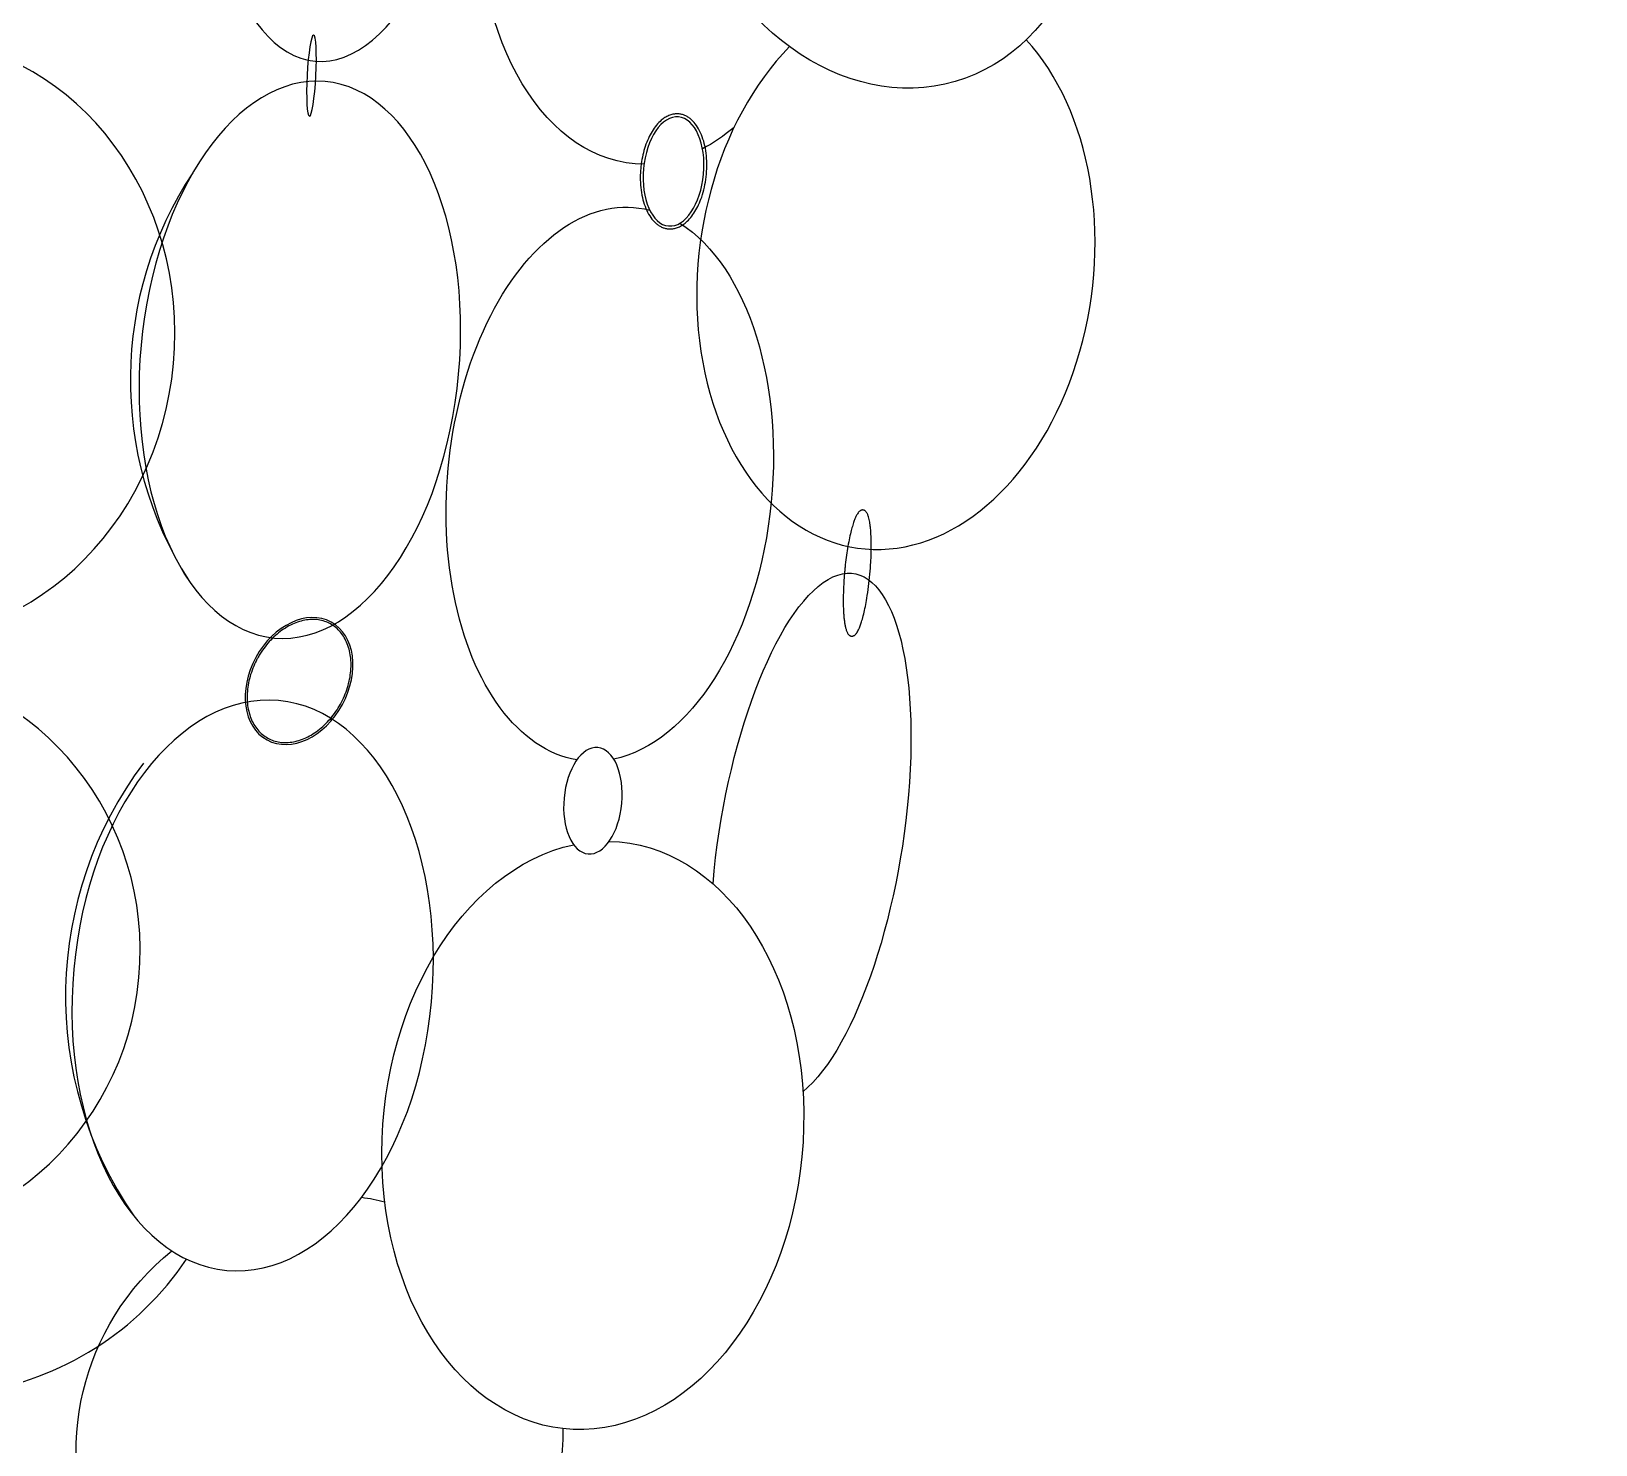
# Model space of a CAD drawing. Header units: millimetres. Extents: x 4532 to 35436, y 20123 to 38427.
# Drawn here: x 16377.3 to 16480.5, y 35974.7 to 36067.9 of the extents above; entities that cross this region are included whole.
import ezdxf

# ---------------------------------------------------------------- set-up
doc = ezdxf.new("R2010")
doc.units = ezdxf.units.MM
doc.set_wipeout_variables(frame=1)

# ---------------------------------------------------------------- blocks, each defined once
blk = doc.blocks.new('A$C7CFE5BBD')
blk.add_wipeout([(4182.751528438039, 1.523644169765248e-05), (4167.751528437907, 1.523074388387613e-05), (4167.503203957102, 73.85266127727925), (4166.024870655982, 109.66012967268136), (4163.425777644698, 148.36713218013358), (4158.66737842199, 197.08545359750008), (4151.82836986403, 248.5156355817096), (4145.3076082344405, 287.9360508238897), (4138.934105538954, 321.1782782497868), (4132.751528428565, 350.00001527849713), (3642.751528447456, 350.0000152784968), (3638.7977803884223, 331.9027913998142), (3633.75394809542, 307.01033631563166), (3626.1538539093094, 264.31444394893606), (3620.0329742343697, 222.89344209497756), (3614.5787102070485, 176.06729707833188), (3609.687048926664, 113.45673236062271), (3607.7783327039656, 65.31102371389795), (3607.443998574758, 43.80642056268357), (3607.7515284381143, 1.523074388387613e-05), (3592.7515284380397, 1.523644169765248e-05), (3592.7515284380397, 375.00001523644175), (3612.751528438039, 375.00001523644175), (3612.751528438039, 400.00001523644164), (3763.044756494438, 399.99984869588377), (3763.044756494438, 411.85431396589127), (3795.1534450224467, 411.85431396589127), (3795.1534450224467, 475.97759140062124), (3793.164017170201, 480.75655442435595), (3792.6202208849536, 484.48075355769447), (3793.285365491665, 491.54627122885086), (3794.589893263127, 495.48269226921195), (3795.1534450224467, 496.7057929503169), (3795.1534450224467, 503.5538717592957), (3792.0797652650467, 505.7395351661231), (3788.492108748446, 511.2121060971066), (3786.875924903337, 515.8078156915586), (3786.699758172462, 523.516578146628), (3790.6008562097077, 532.358988658562), (3795.1534450224467, 535.8429681176203), (3795.1534450224467, 538.922716703212), (3786.541265968376, 544.398595050776), (3785.319113158621, 540.4240900423326), (3785.1011370492533, 537.0634597347679), (3784.0945091999115, 538.0169853438625), (3781.796377413505, 540.6352514239537), (3779.163004674398, 536.4505053540734), (3776.1690709475597, 533.986839396916), (3772.1561365726698, 532.8317081579708), (3768.8702389673244, 533.3691933219786), (3764.861321456791, 536.0038345842313), (3762.067920737924, 539.8051976879582), (3759.9051925029266, 545.8296892355631), (3759.393791518885, 552.1000437706604), (3760.0352522883386, 556.7898261248115), (3761.9024379331217, 561.7667015208052), (3766.746558171026, 567.0481857923354), (3770.8392247075662, 568.2898264540404), (3770.865899602168, 571.2378597428647), (3766.8335399000525, 572.0727106080255), (3763.1380075052, 574.6761225710247), (3761.2420975629507, 577.5783250113822), (3760.494549680786, 580.0627864648145), (3760.362146865363, 582.5149784698891), (3761.6998458976173, 587.053926084121), (3758.633052335117, 586.4216682086117), (3756.491628875914, 587.1771601618195), (3754.814818238978, 588.9322919032954), (3753.333925626053, 585.2886357097523), (3751.692846217962, 582.986988850549), (3749.6705301072425, 581.5698803451655), (3746.9630060495415, 581.5114424267405), (3744.308717695459, 583.4679350176987), (3741.808299937967, 587.9977443898758), (3740.4176174705694, 593.6035224946769), (3740.113425217791, 601.0180831861854), (3741.737017377648, 606.2316929372761), (3744.0209143635984, 613.3032430790926), (3741.3500488310665, 615.4215810682575), (3737.9916596386593, 612.1707461898908), (3734.370524147195, 611.1379215271305), (3733.7208699198313, 610.1640934608025), (3730.3670263798062, 609.9879703679657), (3726.6729744786667, 611.3973567390775), (3723.548708184887, 614.6489021476199), (3721.438600754933, 619.935012565957), (3720.9810844973294, 623.8470796071286), (3722.1525705059025, 631.939012893561), (3725.260602061314, 638.2892969932649), (3726.001035221626, 639.2784823834448), (3724.939052559629, 641.390854866634), (3723.9380484294315, 649.0456646908107), (3724.3937962720306, 655.3225836307478), (3725.3540195254695, 660.4013684340088), (3727.734064707731, 667.4456324702336), (3729.5140600925884, 670.5861728816595), (3730.887208713015, 672.1515295629225), (3732.745658886398, 673.1282006850271), (3732.7510438254885, 673.4488653423108), (3728.421786861064, 674.7251759879772), (3726.101435136075, 676.6300494371586), (3723.715680822104, 680.1839833776622), (3722.2232706824598, 684.7479662030636), (3721.834818631726, 689.9897342370513), (3722.5210555542512, 694.7128354944199), (3724.220716291423, 699.2140205365998), (3726.1582612283437, 702.1702269119086), (3729.231082139208, 704.9372112655186), (3732.245978961212, 706.2308813454293), (3734.8764998200604, 706.4359947303329), (3737.759956997716, 705.6735501158895), (3739.487649554413, 704.565795276414), (3742.593639401795, 708.2733909965656), (3747.600396112856, 711.1488636335208), (3744.030561007974, 711.1930202305929), (3740.972072688803, 713.2709044869558), (3738.6269424062543, 717.9325005907161), (3737.9692426558445, 721.384073760469), (3737.935240605599, 727.4598629446722), (3739.0098631542196, 733.7830165020283), (3739.825134214947, 736.623557185004), (3740.6406485463267, 738.9194382160216), (3743.7068375203835, 745.1839989045121), (3746.981909873312, 749.6193262689181), (3752.3493750897715, 753.6932787877664), (3754.5421626063785, 754.3206714560628), (3754.5421626063785, 759.2016671529897), (3750.2696687336174, 759.2016671529897), (3750.2696687336174, 767.9957310895594), (3779.9151490145855, 767.9957310895594), (3777.9508069069075, 768.6707334782969), (3774.6059346685133, 771.0954664289801), (3771.699810175953, 775.4970263801521), (3770.2483426502326, 780.2919575115476), (3769.868329032867, 784.7389843017492), (3771.4717168648094, 793.8018721185598), (3774.0740941199388, 798.9858135885964), (3777.438730190137, 802.8217629746838), (3781.410473403172, 805.2485133427455), (3783.403860856628, 805.8207241910912), (3783.403860856628, 810.2306161132916), (3776.4144350064207, 810.2306161132916), (3776.4144350064207, 819.0246800498618), (3796.2856588335208, 819.024680049852), (3795.5113542793183, 822.1709913984461), (3795.11663846147, 827.41925396721), (3795.564638831142, 834.2163422088273), (3796.293779297145, 838.5728090144086), (3798.031551131801, 845.0754825797368), (3800.501762800981, 850.9466143463543), (3802.5613921717627, 854.1612342278012), (3804.3786524683474, 855.9819348301947), (3806.5795247511755, 856.8952993926392), (3807.7247804789113, 861.1196354558969), (3801.2148807778476, 861.1196354558969), (3801.2148807778476, 869.9136993924664), (3963.4832611294446, 869.9136993924664), (3963.4832611294446, 861.1196354558969), (3962.711615020679, 854.62151672173), (3963.8625972728546, 854.3889583888177), (3964.897263831566, 854.0166145915581), (3965.9815839023076, 853.4570232116736), (3967.7706952770313, 852.1261352827652), (3969.344778354639, 850.4661679235049), (3971.792394470369, 846.560283877349), (3973.220273067106, 842.7981411803215), (3974.1101653280025, 833.041096950013), (3972.6351407257944, 827.4593121204797), (3969.409685722628, 823.3018895129511), (3969.409685722628, 819.0246800498618), (3990.6120447026665, 819.0246800498618), (3990.6120447026665, 810.2306161132916), (3992.2656665666004, 803.8201335636423), (3994.4809230870196, 797.7788330249263), (3996.241596875783, 788.2062365027306), (3996.71667114116, 779.6846766881134), (3995.3763584828016, 767.9957310895783), (4025.3421931244416, 767.9957310895594), (4025.3421931244416, 759.2016671529897), (4024.3667442615924, 749.2331503476195), (4028.208209631558, 746.7020162194884), (4030.55245109687, 741.6170480539193), (4031.6838599470193, 733.9291085753376), (4031.3739513939295, 726.7548690945038), (4030.3566117979617, 721.1750247512774), (4028.1721312140176, 714.7498492069736), (4023.9740500059784, 708.5010773350851), (4026.2574403743556, 706.6898047504416), (4029.036237954585, 707.4393142141672), (4033.5932940955727, 707.1109609093365), (4038.9262916411526, 704.337542385642), (4042.2588534556958, 700.8477419510754), (4046.2210886808284, 691.4971411207686), (4046.5116224133653, 686.4975189585547), (4045.0870522896325, 680.337861966102), (4042.024689476643, 675.8260249745455), (4044.8620802441396, 671.3554008157504), (4046.5188519163257, 664.1869724903921), (4046.2801582621228, 658.5529006923258), (4043.7223256411426, 650.6309589049373), (4040.39436510516, 646.0223313634232), (4034.277957375634, 642.453041303114), (4031.816819140458, 642.2304703163715), (4031.688212203161, 640.1848464110172), (4033.20530348696, 637.9856396493116), (4033.8413124736035, 635.928951193593), (4034.405197093714, 631.3333332139558), (4034.242469860143, 625.7377525729152), (4033.4348859742763, 620.2372669746663), (4031.890240615321, 614.4706276081414), (4029.811677054495, 609.6933664932423), (4027.313982884957, 606.469576607812), (4027.3454524111085, 603.722229666131), (4026.3504493332007, 597.4421817130777), (4021.871965856192, 588.9056772283644), (4012.9667181310992, 584.2031805436493), (4011.470501099771, 583.659089936889), (4011.2999511625926, 581.5826147090405), (4008.527954926622, 574.4829124881417), (4003.2376842334875, 569.4837353712468), (3995.621021346212, 567.1623243338103), (3999.23564106813, 563.216573243777), (4002.0098557540596, 556.8824168542682), (4002.422892980431, 550.8824359248616), (3999.9698000419057, 543.1401978281707), (3994.605865832155, 537.2343675481716), (3985.5838150858835, 533.878415871031), (3978.282626700723, 532.9317556746544), (3974.2007522910176, 536.5483904532799), (3971.8312518019798, 530.7808706967305), (3969.5446968848446, 528.0575174524301), (3969.544696884845, 411.85431396589127), (3999.9707308589464, 411.85431396589127), (3999.9707308589464, 399.99984869588377), (4162.75152843804, 400.00001523644164), (4162.75152843804, 375.00001523644175), (4182.751528438039, 375.00001523644175)])
for centre, radius, start, end in [((4007.621697290717, 653.4154986098329), 24.66288830200003, 146.4261519150052, 212.3664989154932), ((4004.251784762866, 612.7646784716671), 25.5655424642305, 143.058962182659, 214.4831784543689), ((3969.784158763683, 606.7261338991266), 20.30690824472507, 230.5857781669839, 326.2138401616609)]:
    blk.add_arc(centre, radius, start, end)
at = {"extrusion": (0, 0, -1)}
for centre, major_axis, ratio in [((3997.139860943749, 696.400990799073), (-1.999491745242213, -21.98605895987113), 0.4248797371504022), ((3991.022717911783, 613.4759429963924), (-1.708457402921725, -18.78589660619738), 0.6277951380320951)]:
    blk.add_ellipse(centre, major_axis=major_axis, ratio=ratio, dxfattribs=at)
for centre, major_axis, ratio, start_param, end_param in [((4032.377746509537, 690.0843595472434), (-4.975953216459301, 17.01131270549102), 0.7800016506506418, -1.570796326794896, 4.712388980384689), ((4033.443499986173, 660.7343103249477), (2.439518498399002, 18.43307679597316), 0.7000292404248524, 0.7508194723395794, 5.757912010199506)]:
    blk.add_ellipse(centre, major_axis=major_axis, ratio=ratio, start_param=start_param, end_param=end_param)
for centre, major_axis, ratio, start_param, end_param in [((4017.854239369193, 686.7024781283726), (1.731052140158685, 19.03434435610484), 0.6256337103765063, 3.081824286374293, 6.146718871809286), ((3994.137765677737, 654.7308257862496), (1.668426544109344, 18.34572433534028), 0.5706992641218183, -1.570796326794896, 4.712388980384689), ((4018.780136681486, 667.1507007761429), (0.3273999474412932, 3.600032140683337), 0.5493632819333798, -1.570796326794896, 4.712388980384689), ((4017.854239369193, 686.7024781283726), (1.731052139867795, 19.03434435606425), 0.6256337103696571, 2.576713897954048, 2.759467318927185), ((4014.575218862479, 646.5189086292557), (1.659081997338208, 18.24297334533176), 0.5846666500030868, 0.2882200813558371, 2.962815979262584), ((4027.827669063616, 623.1365971454106), (2.854918231279969, 17.49352596127768), 0.3406473825480721, 4.48729355758784, 9.055822133612827), ((4013.462741823841, 625.6571942116752), (0.3190037626090539, 3.507709171509374), 0.5427650287394469, -1.570796326794896, 4.712388980384689), ((4013.455926808794, 603.5883528139129), (1.759900099163779, 19.35155143095047), 0.7130659469364586, -0.0494858328560333, 6.065735274731081), ((3995.431455498419, 583.4074282632828), (9.264370435017355, 13.59522748266285), 0.9633159464091103, -0.4413750307252159, -0.3440858671408761)]:
    blk.add_ellipse(centre, major_axis=major_axis, ratio=ratio, start_param=start_param, end_param=end_param, dxfattribs=at)
at = {"extrusion": (0, 0, -0.9999999999999999)}
for centre, major_axis, ratio, start_param, end_param in [((3967.919585998086, 656.1030143271819), (1.80029813376448, 19.79576110202798), 0.9032680672195711, -7.853981633974483, -1.570796326794896), ((3994.904885865373, 673.4668231906289), (0.1377977866073392, 2.675090402942073), 0.1086007469451369, -1.570796326794896, 4.712388980384689), ((3994.086466381184, 633.549041415743), (2.11386612514047, 3.886526786492992), 0.7350541994366181, -1.570796326794896, 4.712388980384689), ((3965.251825502932, 615.6517581297703), (1.71811549036116, 18.89209523411785), 0.9671797751646497, -7.853981633974483, -1.570796326794896), ((3995.431455498419, 583.4074282632828), (9.264370436641183, 13.59522748159344), 0.9633159464182082, 0.9374631621575455, 5.015171825792048)]:
    blk.add_ellipse(centre, major_axis=major_axis, ratio=ratio, start_param=start_param, end_param=end_param, dxfattribs=at)
at = {"extrusion": (0, 0, -0.9999999999999998)}
blk.add_ellipse((4014.575218862479, 646.5189086292557), major_axis=(1.659081997333171, 18.24297334533191), ratio=0.5846666500033098, start_param=3.190151095742435, end_param=6.375877169985932, dxfattribs=at)
for points, knots in [([(4016.612112855688, 667.347868706569), (4016.621247150793, 667.4483078062804), (4016.632626430397, 667.5485426631094), (4016.673390028449, 667.8476575397108), (4016.709413345761, 668.0449846083684), (4016.798326359047, 668.4306129698562), (4016.851214106518, 668.6189099543299), (4016.972684105018, 668.9818245585811), (4017.04126326714, 669.156438858543), (4017.192681908175, 669.487695462889), (4017.275517249978, 669.6443366683707), (4017.453861137594, 669.9357875249734), (4017.549366002993, 670.0706007572626), (4017.751435010319, 670.3149429736113), (4017.858002487137, 670.4244830717253), (4018.047225621154, 670.5864571230522), (4018.12747418389, 670.6461680232351), (4018.291968705515, 670.7504244517222), (4018.376222862429, 670.794968749633), (4018.547818273513, 670.8676363886952), (4018.635167200151, 670.8957500957804), (4018.79582404302, 670.9309298255866), (4018.868858792503, 670.9408458671569), (4019.014895305419, 670.9483455353802), (4019.087890282481, 670.9459250512336), (4019.232548106669, 670.9287121669076), (4019.304202679228, 670.913921556963), (4019.444957139818, 670.8723660993892), (4019.51405285436, 670.8456074713067), (4019.6487496027, 670.7808195482976), (4019.714351832085, 670.7427960597597), (4019.841448379015, 670.6562890101959), (4019.902946356891, 670.6078081175838), (4020.021462377135, 670.5011697697955), (4020.078483679656, 670.443012363572), (4020.243076080897, 670.254400430018), (4020.343454776656, 670.110309499436), (4020.523545287466, 669.7913686047577), (4020.60326107129, 669.6164941137577), (4020.740554643711, 669.2416960718729), (4020.798123458317, 669.0417681456929), (4020.889834368285, 668.6233170828236), (4020.923969241125, 668.404799271786), (4020.967987529617, 667.9563135916869), (4020.977867130281, 667.7263545569185), (4020.973182395715, 667.262590891045), (4020.958617080269, 667.0287961636241), (4020.905551880747, 666.565136147492), (4020.867053434111, 666.3352807697993), (4020.767325113036, 665.88714415301), (4020.7060991129, 665.6688719625854), (4020.57429183953, 665.2848073788955), (4020.50681846563, 665.1162260482124), (4020.358493160431, 664.7961878451788), (4020.277644832477, 664.644731796001), (4020.104025234152, 664.3624650554302), (4020.011257118171, 664.2316511825811), (4019.815275380595, 663.9938293285704), (4019.712059048386, 663.8868118159044), (4019.526520544754, 663.7255348853687), (4019.446340415136, 663.6648728392356), (4019.281924885323, 663.5587138278097), (4019.197681367546, 663.5132177804517), (4019.026033844599, 663.4386516252453), (4018.938621808051, 663.4095907363262), (4018.777767624273, 663.3727086482722), (4018.704614170394, 663.3620326897981), (4018.558265905336, 663.3530495398481), (4018.485077690657, 663.3547467713979), (4018.339963655719, 663.3705759258046), (4018.268046280111, 663.3847063999892), (4018.126715378636, 663.4250245230542), (4018.057306387669, 663.4512060103625), (4017.92195644914, 663.5149295419142), (4017.856014527355, 663.5524655926893), (4017.728231585617, 663.6380838271616), (4017.666386909583, 663.6861631449465), (4017.54718213974, 663.7920764301707), (4017.489818693695, 663.8499102550013), (4017.325445039463, 664.0362554962085), (4017.225430431226, 664.1781050401078), (4017.04564884611, 664.4921809135158), (4016.965877154409, 664.6644313929173), (4016.828014090923, 665.0337748034544), (4016.769931225372, 665.2308724980139), (4016.676714602541, 665.6436641541113), (4016.641587910392, 665.8593533046696), (4016.595116033717, 666.3024070474239), (4016.58377467524, 666.529763308823), (4016.585004318247, 666.9546936681181), (4016.59426984852, 667.151670143594), (4016.612112855688, 667.347868706569)], [-1.570796326794896, -1.570796326794896, -1.570796326794896, -1.570796326794896, -1.489459791966321, -1.489459791966321, -1.326820863821239, -1.326820863821239, -1.164181935676157, -1.164181935676157, -1.001543007531075, -1.001543007531075, -0.8389040793859937, -0.8389040793859937, -0.6762651512409117, -0.6762651512409117, -0.5136262230958298, -0.5136262230958298, -0.3997509937233087, -0.3997509937233087, -0.2858757643507876, -0.2858757643507876, -0.1720005349782666, -0.1720005349782666, -0.078379411533786, -0.078379411533786, 0.0152417119106946, 0.0152417119106946, 0.1088628353551752, 0.1088628353551752, 0.2024839587996557, 0.2024839587996557, 0.2961050822441363, 0.2961050822441363, 0.3897262056886169, 0.3897262056886169, 0.4833473291330975, 0.4833473291330975, 0.6716421089081255, 0.6716421089081255, 0.8599368886831532, 0.8599368886831532, 1.048231668458181, 1.048231668458181, 1.236526448233209, 1.236526448233209, 1.424821228008236, 1.424821228008236, 1.613116007783264, 1.613116007783264, 1.801410787558292, 1.801410787558292, 1.98970556733332, 1.98970556733332, 2.147638898751201, 2.147638898751201, 2.305572230169081, 2.305572230169081, 2.463505561586962, 2.463505561586962, 2.621438893004842, 2.621438893004842, 2.73556553537885, 2.73556553537885, 2.849692177752858, 2.849692177752858, 2.963818820126866, 2.963818820126866, 3.057638590065032, 3.057638590065032, 3.151458360003198, 3.151458360003198, 3.245278129941364, 3.245278129941364, 3.33909789987953, 3.33909789987953, 3.432917669817696, 3.432917669817696, 3.526737439755862, 3.526737439755862, 3.620557209694029, 3.620557209694029, 3.807146872687778, 3.807146872687778, 3.993736535681529, 3.993736535681529, 4.180326198675279, 4.180326198675279, 4.36691586166903, 4.36691586166903, 4.55350552466278, 4.55350552466278, 4.712388980384689, 4.712388980384689, 4.712388980384689, 4.712388980384689]), ([(4030.058362523418, 640.7407583522763), (4030.068030242142, 640.8470628844843), (4030.0784322937, 640.9533005605954), (4030.111746811981, 641.2708442488256), (4030.136771420923, 641.480975736984), (4030.191849408355, 641.893020708234), (4030.221902017747, 642.094929521907), (4030.286321904485, 642.4856522750379), (4030.32068801791, 642.6744613742958), (4030.39293705425, 643.0344715192368), (4030.430817920573, 643.2056670781494), (4030.502752677396, 643.4998395814946), (4030.536396715706, 643.6261061806035), (4030.605090377128, 643.8616712802941), (4030.640135324069, 643.9709648960306), (4030.703903067075, 644.1503256167089), (4030.732426205857, 644.2238287369873), (4030.790121469214, 644.3587917979494), (4030.81928134288, 644.4202477920953), (4030.869639371962, 644.5142975032832), (4030.890583603326, 644.5500081068058), (4030.933352575554, 644.6156158174308), (4030.955165903932, 644.6455195564231), (4030.994347726843, 644.6922470618192), (4031.011307822573, 644.7104179692724), (4031.046786564435, 644.7436695521501), (4031.065311230112, 644.758764920527), (4031.099427346755, 644.7817559604337), (4031.114462867878, 644.7904903573835), (4031.146071137311, 644.8055289560034), (4031.162656228731, 644.8118287468133), (4031.197233933988, 644.8212191677922), (4031.215230966136, 644.8242916089403), (4031.248767011948, 644.8263161304094), (4031.264203705683, 644.8258637032159), (4031.294699334572, 644.8221466956347), (4031.309746863237, 644.8188848989121), (4031.338785254255, 644.8098717938446), (4031.352772227405, 644.804129494416), (4031.379361121948, 644.7906791011374), (4031.39196697946, 644.7829772704317), (4031.415805290893, 644.7660724364141), (4031.427043109816, 644.7568704746118), (4031.448333320939, 644.7372590145133), (4031.45838898802, 644.7268479791273), (4031.483049677019, 644.6986628844788), (4031.496952865771, 644.6801031869873), (4031.523108659869, 644.640477256271), (4031.535360303682, 644.619402126762), (4031.558665063381, 644.5746618345765), (4031.569715318943, 644.550993609013), (4031.59087438029, 644.5009695768858), (4031.600981103289, 644.4746130439489), (4031.627155865051, 644.3998332099327), (4031.642479914506, 644.348816924441), (4031.671163287338, 644.2387562361582), (4031.684515778648, 644.1797144442135), (4031.709342823338, 644.0537530368929), (4031.720814701028, 643.9868353271777), (4031.741888944383, 643.8454351517175), (4031.751490184895, 643.770953859148), (4031.773482331748, 643.5726574669861), (4031.784573518238, 643.4439334923554), (4031.802165129779, 643.1715036617279), (4031.808663997774, 643.0278014780524), (4031.816996059879, 642.7277603038856), (4031.818828665742, 642.5714239037516), (4031.817814551501, 642.2487325310976), (4031.814967613293, 642.0823797349622), (4031.8046523181, 641.742477559721), (4031.797183918159, 641.5689302024002), (4031.772713175775, 641.1263532399935), (4031.752764671957, 640.8545535592748), (4031.703278717618, 640.3118858904381), (4031.673742705872, 640.041033654361), (4031.606241434496, 639.5109607339291), (4031.568278588504, 639.2517558297877), (4031.495521297944, 638.8158505407082), (4031.462223777173, 638.634465125102), (4031.392378438122, 638.2881683677588), (4031.355832361183, 638.1232616220987), (4031.280239463642, 637.8135020007649), (4031.241196515362, 637.6686553895743), (4031.170400348874, 637.4323203618442), (4031.139011250492, 637.3361854770956), (4031.07539155419, 637.1586725112902), (4031.043169435437, 637.0772996697378), (4030.986633815952, 636.9496836164653), (4030.962518632154, 636.8998682776037), (4030.913604125821, 636.8084884869204), (4030.888818398267, 636.7669230066858), (4030.845353428598, 636.7028861564504), (4030.827014394195, 636.6783856156435), (4030.789091281044, 636.6333504394897), (4030.76951139313, 636.6128025308753), (4030.733688034034, 636.580794446465), (4030.717951895993, 636.5683736418177), (4030.68477242158, 636.5460882157822), (4030.667314143826, 636.5362178263058), (4030.634583682961, 636.5217232946925), (4030.619729767935, 636.5164234898439), (4030.588941290949, 636.5083842898057), (4030.573004722861, 636.5056552737988), (4030.54063121937, 636.5032650572284), (4030.524204831196, 636.5036133152353), (4030.491767179486, 636.5074962371764), (4030.47577136735, 636.5110273074861), (4030.445007554346, 636.5208807440977), (4030.430244165447, 636.5271908734612), (4030.402303235114, 636.5419666292182), (4030.389119737756, 636.5504246059027), (4030.36427986922, 636.5689622420505), (4030.352616566906, 636.579041400113), (4030.330569579008, 636.6005110753504), (4030.320182212428, 636.6119039482473), (4030.300420023068, 636.6358693981347), (4030.291044108311, 636.6484442076217), (4030.26687145347, 636.6838423997433), (4030.252802661362, 636.7077355696274), (4030.2262156549, 636.7588984809736), (4030.213702935351, 636.7861741969282), (4030.189864531367, 636.8442482241699), (4030.178542617625, 636.8750476350579), (4030.156901118553, 636.9402563503281), (4030.146583584985, 636.974665487247), (4030.119843940749, 637.0728878947593), (4030.104296068635, 637.1402153481649), (4030.0756878625, 637.2853360933404), (4030.062633040452, 637.3631255096443), (4030.039006072653, 637.528674225734), (4030.028435967837, 637.6164313038498), (4030.009816211565, 637.8012221876452), (4030.001767397192, 637.898254674863), (4029.985294090035, 638.1447519097164), (4029.978228196418, 638.2986862358557), (4029.969467763472, 638.6210521406647), (4029.967774051216, 638.7894800484682), (4029.969770494241, 639.1375839833672), (4029.973460931189, 639.3172569457711), (4029.986142621117, 639.6843398064993), (4029.995133907043, 639.8717468499126), (4030.018234857682, 640.2506122058876), (4030.032344406445, 640.4420677314665), (4030.051952693935, 640.6693594224089), (4030.055116227104, 640.7050626505552), (4030.058362523418, 640.7407583522763)], [-1.570796326794896, -1.570796326794896, -1.570796326794896, -1.570796326794896, -1.492157495631432, -1.492157495631432, -1.334879833304503, -1.334879833304503, -1.177602170977574, -1.177602170977574, -1.020324508650646, -1.020324508650646, -0.8630468463237173, -0.8630468463237173, -0.7318658029370702, -0.7318658029370702, -0.6006847595504228, -0.6006847595504228, -0.4967249999964161, -0.4967249999964161, -0.3927652404424094, -0.3927652404424094, -0.3201915761918942, -0.3201915761918942, -0.2476179119413789, -0.2476179119413789, -0.1948649695241078, -0.1948649695241078, -0.1421120271068368, -0.1421120271068368, -0.1036449444756547, -0.1036449444756547, -0.0651778618444727, -0.0651778618444727, -0.0267107792132906, -0.0267107792132906, 0.0053739690179929, 0.0053739690179929, 0.0374587172492764, 0.0374587172492764, 0.0695434654805599, 0.0695434654805599, 0.1016282137118434, 0.1016282137118434, 0.1337129619431269, 0.1337129619431269, 0.1657977101744104, 0.1657977101744104, 0.2163428948423682, 0.2163428948423682, 0.266888079510326, 0.266888079510326, 0.3174332641782838, 0.3174332641782838, 0.3679784488462415, 0.3679784488462415, 0.4537216235408441, 0.4537216235408441, 0.5394647982354467, 0.5394647982354467, 0.6252079729300493, 0.6252079729300493, 0.710951147624652, 0.710951147624652, 0.8430538796132679, 0.8430538796132679, 0.9751566116018842, 0.9751566116018842, 1.1072593435905, 1.1072593435905, 1.239362075579116, 1.239362075579116, 1.371464807567732, 1.371464807567732, 1.572188803050808, 1.572188803050808, 1.772912798533883, 1.772912798533883, 1.973636794016959, 1.973636794016959, 2.125304618610934, 2.125304618610934, 2.27697244320491, 2.27697244320491, 2.428640267798885, 2.428640267798885, 2.545805526580466, 2.545805526580466, 2.662970785362047, 2.662970785362047, 2.748710710101288, 2.748710710101288, 2.834450634840527, 2.834450634840527, 2.895030161027621, 2.895030161027621, 2.955609687214717, 2.955609687214717, 2.999922100211631, 2.999922100211631, 3.044234513208547, 3.044234513208547, 3.078352536731024, 3.078352536731024, 3.112470560253502, 3.112470560253502, 3.14658858377598, 3.14658858377598, 3.180706607298458, 3.180706607298458, 3.214824630820936, 3.214824630820936, 3.248942654343414, 3.248942654343414, 3.283060677865892, 3.283060677865892, 3.31717870138837, 3.31717870138837, 3.351296724910848, 3.351296724910848, 3.409025619555496, 3.409025619555496, 3.466754514200143, 3.466754514200143, 3.52448340884479, 3.52448340884479, 3.582212303489437, 3.582212303489437, 3.681004976548714, 3.681004976548714, 3.779797649607991, 3.779797649607991, 3.878590322667267, 3.878590322667267, 3.977382995726544, 3.977382995726544, 4.119103010006394, 4.119103010006394, 4.260823024286243, 4.260823024286243, 4.402543038566093, 4.402543038566093, 4.544263052845944, 4.544263052845944, 4.685983067125793, 4.685983067125793, 4.712388980384689, 4.712388980384689, 4.712388980384689, 4.712388980384689]), ([(3991.341566136838, 635.0419815039531), (3991.394356375185, 635.1390409501073), (3991.449878361575, 635.2346145309893), (3991.611563934279, 635.4957121463995), (3991.723328387106, 635.6573599700969), (3991.961028039197, 635.9662750606694), (3992.086961759112, 636.1135402818945), (3992.350548146907, 636.3908959832079), (3992.488199108429, 636.5209845145037), (3992.772525438781, 636.7615435520456), (3992.919198796419, 636.8720122356353), (3993.218688046534, 637.0712959236153), (3993.371501497899, 637.1601093298559), (3993.680267986234, 637.3145062470612), (3993.836218019165, 637.3800886347344), (3994.148214861259, 637.4869487473079), (3994.30425812901, 637.5282263057343), (3994.613457388743, 637.5859249084642), (3994.766609830116, 637.6023473550486), (3995.067211325779, 637.6102905484768), (3995.214658123765, 637.601814420781), (3995.501293030076, 637.5603535917508), (3995.640481656508, 637.5273724950421), (3995.908336787517, 637.4376256377473), (3996.03700641057, 637.3808614480695), (3996.281794030019, 637.2445155188943), (3996.397915003156, 637.1649319405587), (3996.615706019602, 636.9841590829346), (3996.717376057033, 636.8829663071119), (3996.904442617062, 636.6605210857851), (3996.989836160883, 636.5392664986466), (3997.142651642298, 636.2786732705463), (3997.210069742727, 636.1393350961771), (3997.325471634718, 635.8450075786714), (3997.373452455711, 635.690020599639), (3997.448860083157, 635.367239406336), (3997.476285241519, 635.1994482899936), (3997.509874922838, 634.8542276099943), (3997.516038850623, 634.6768011621934), (3997.506844864667, 634.3157079744888), (3997.491487022697, 634.1320441250027), (3997.439440131686, 633.7620129118477), (3997.402751554477, 633.5756482037868), (3997.30867660596, 633.2038075458877), (3997.251290967604, 633.0183340704571), (3997.116879562414, 632.6518469095499), (3997.039854729173, 632.4708355647199), (3996.867621665562, 632.1167503973738), (3996.772414547366, 631.943678808635), (3996.565641962025, 631.6087890596864), (3996.454077782841, 631.4469730380843), (3996.216748445095, 631.1376829546098), (3996.090984763319, 630.9902109394934), (3995.827704714877, 630.7124072507177), (3995.690190051249, 630.5820775271313), (3995.40609974365, 630.3410066678225), (3995.259526106096, 630.2302673567356), (3994.960197673387, 630.0304186549074), (3994.807445312708, 629.9413108663903), (3994.498761286526, 629.7863077342081), (3994.342832617262, 629.7204135226821), (3994.03083886157, 629.6129190684333), (3993.874777311376, 629.5713190088318), (3993.565503313996, 629.5129715455732), (3993.412294423939, 629.4962227631513), (3993.111544734016, 629.4876293421876), (3992.964006218044, 629.4957815964626), (3992.677156374706, 629.5366022012349), (3992.537844570212, 629.5692669382006), (3992.269715209291, 629.6583922273749), (3992.140894555112, 629.7148511672312), (3991.895779389804, 629.8506006997814), (3991.779481877664, 629.9298930914993), (3991.561313450777, 630.1101013328334), (3991.459442495809, 630.2110206780526), (3991.271950868748, 630.4329418729794), (3991.18633314854, 630.5539458956373), (3991.033048366287, 630.8140668090236), (3990.965385144202, 630.9531832652901), (3990.849475896543, 631.2471019719414), (3990.801232858186, 631.4019018748695), (3990.725288713034, 631.7243484066603), (3990.69758927057, 631.8919919411455), (3990.663444618378, 632.2369605780732), (3990.657000015057, 632.4142825623894), (3990.665632156106, 632.7752123408754), (3990.680708835516, 632.9588172412514), (3990.732198782764, 633.3287773341908), (3990.768611582902, 633.515129868294), (3990.862146045463, 633.8869931749105), (3990.919266977962, 634.0725014709788), (3991.053165437279, 634.4391045181583), (3991.129942033007, 634.6201969272261), (3991.255795607842, 634.8797998355622), (3991.297739602367, 634.961402607154), (3991.341566136838, 635.0419815039531)], [-1.570796326794896, -1.570796326794896, -1.570796326794896, -1.570796326794896, -1.494256427570013, -1.494256427570013, -1.357743052689744, -1.357743052689744, -1.221229677809475, -1.221229677809475, -1.084716302929206, -1.084716302929206, -0.948202928048938, -0.948202928048938, -0.8116895531686694, -0.8116895531686694, -0.6751761782884007, -0.6751761782884007, -0.538662803408132, -0.538662803408132, -0.4021494285278634, -0.4021494285278634, -0.2656360536475947, -0.2656360536475947, -0.129122678767326, -0.129122678767326, 0.0073906961129426, 0.0073906961129426, 0.1439040709932113, 0.1439040709932113, 0.2804174458734799, 0.2804174458734799, 0.4169308207537486, 0.4169308207537486, 0.5534441956340173, 0.5534441956340173, 0.6899575705142861, 0.6899575705142861, 0.8264709453945545, 0.8264709453945545, 0.9629843202748232, 0.9629843202748232, 1.099497695155092, 1.099497695155092, 1.23601107003536, 1.23601107003536, 1.372524444915629, 1.372524444915629, 1.509037819795898, 1.509037819795898, 1.645551194676166, 1.645551194676166, 1.782064569556435, 1.782064569556435, 1.918577944436704, 1.918577944436704, 2.055091319316972, 2.055091319316972, 2.191604694197241, 2.191604694197241, 2.328118069077509, 2.328118069077509, 2.464631443957778, 2.464631443957778, 2.601144818838046, 2.601144818838046, 2.737658193718315, 2.737658193718315, 2.874171568598583, 2.874171568598583, 3.010684943478852, 3.010684943478852, 3.14719831835912, 3.14719831835912, 3.283711693239388, 3.283711693239388, 3.420225068119656, 3.420225068119656, 3.556738442999926, 3.556738442999926, 3.693251817880193, 3.693251817880193, 3.829765192760463, 3.829765192760463, 3.966278567640731, 3.966278567640731, 4.102791942521, 4.102791942521, 4.239305317401269, 4.239305317401269, 4.375818692281539, 4.375818692281539, 4.512332067161807, 4.512332067161807, 4.648845442042076, 4.648845442042076, 4.712388980384689, 4.712388980384689, 4.712388980384689, 4.712388980384689])]:
    blk.add_open_spline(points, degree=3, knots=knots)

msp = doc.modelspace()

# ---------------------------------------------------------------- block references
msp.add_blockref('A$C7CFE5BBD', (12400.88081601614, 35391.4845744732))

doc.saveas('drawing.dxf')
